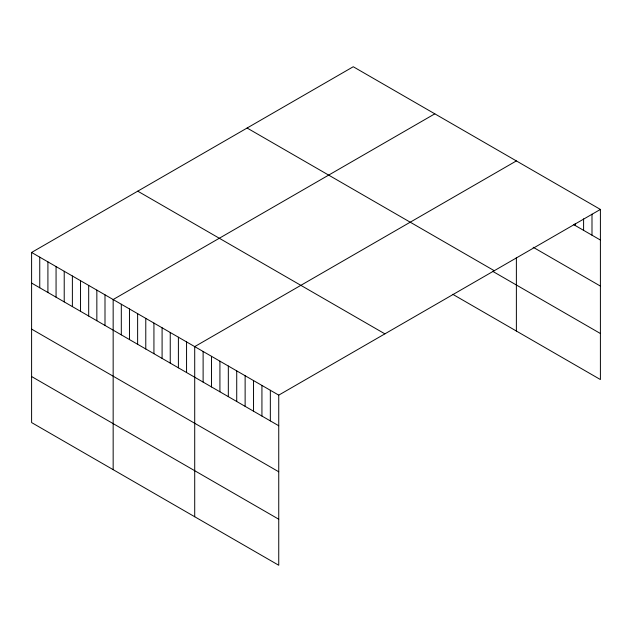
<?xml version="1.0" encoding="UTF-8"?>
<svg xmlns="http://www.w3.org/2000/svg" width="632" height="632" viewBox="0 0 632 632"><rect width="100%" height="100%" fill="white"/><g stroke="black" fill="none" stroke-linecap="round" stroke-linejoin="round"><path stroke-width="0.95" d="M600.4 209.429L278.744 395.134L278.744 565.261L31.6 422.571L31.6 252.452L353.256 66.739L600.4 209.429L600.4 379.548L452.757 294.307M434.816 113.831L113.16 299.536L113.16 469.655M516.376 160.915L194.711 346.62L194.711 516.747M573.508 224.518L600.4 240.042M533.179 247.27L600.4 286.083M247.112 128.027L494.256 270.709M492.723 271.341L600.4 333.514M137.744 191.164L384.888 333.854M31.6 252.452L278.744 395.134M31.6 283.065L278.744 425.755M31.6 329.106L278.744 471.788M31.6 376.538L278.744 519.22M591.994 214.145L591.994 235.191M583.597 218.862L583.597 230.34M575.191 223.578L575.191 225.49M516.376 257.485L516.376 331.034M270.338 390.284L270.338 420.904M261.932 385.433L261.932 416.046M253.535 380.583L253.535 411.195M245.129 375.732L245.129 406.344M236.724 370.881L236.724 401.494M228.326 366.031L228.326 396.643M219.92 361.18L219.92 391.793M211.515 356.33L211.515 386.942M203.117 351.471L203.117 382.091M186.559 341.912L186.559 372.532M178.398 337.204L178.398 367.824M170.245 332.495L170.245 363.116M162.092 327.787L162.092 358.407M153.931 323.078L153.931 353.699M145.779 318.37L145.779 348.99M137.626 313.662L137.626 344.282M129.465 308.953L129.465 339.574M121.312 304.245L121.312 334.865M104.999 294.828L104.999 325.44M96.846 290.12L96.846 320.732M88.685 285.411L88.685 316.024M80.533 280.703L80.533 311.315M72.38 275.994L72.38 306.607M64.219 271.286L64.219 301.899M56.066 266.578L56.066 297.19M47.913 261.869L47.913 292.482M39.753 257.161L39.753 287.773"/></g></svg>
